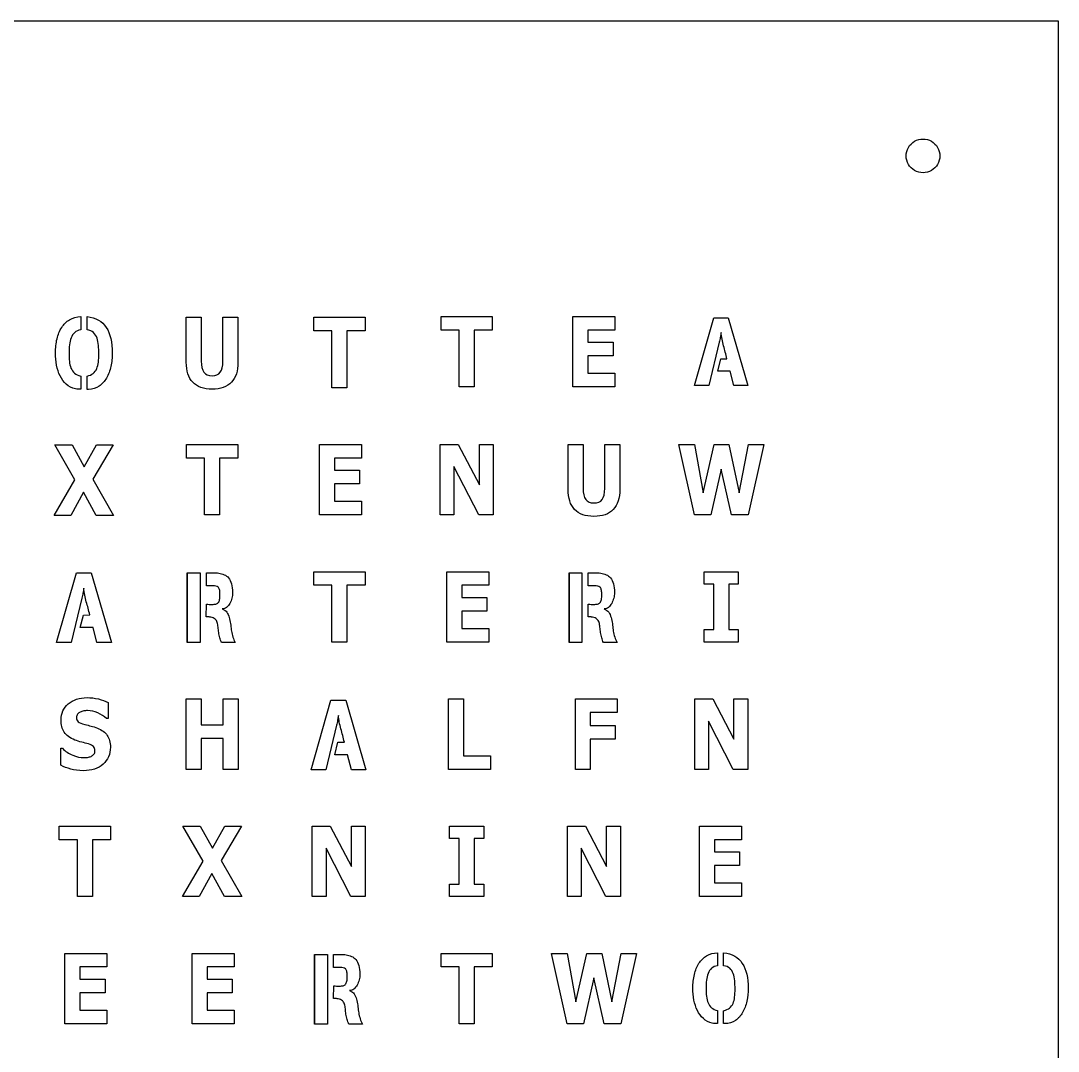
# Model space of a CAD drawing. Extents: x -435 to 1188, y -708 to 905.
# Drawn here: x 1.7 to 386.7, y 522.2 to 904.7 of the extents above; entities that cross this region are included whole.
import ezdxf

# ---------------------------------------------------------------- set-up
doc = ezdxf.new("R2010")
doc.units = 0
doc.layers.add('Layer_1', color=7, linetype='CONTINUOUS')

msp = doc.modelspace()

# ---------------------------------------------------------------- linework, layer by layer
at = {"layer": 'Layer_1', "color": 6}
for points in [[(-378.412518, 904.727591), (386.65832, 904.727591), (386.65832, 139.656753), (-378.412518, 139.656753)], [(342.743503, 854.553339)]]:
    msp.add_lwpolyline(points, close=True, dxfattribs=at)
at = {"layer": 'Layer_1', "color": 1}
for points in [[(23.971011, 794.909542), (23.971011, 789.991072), (23.971011, 789.953059)], [(26.289184, 789.953039), (26.289184, 794.909497)], [(63.111792, 777.957125), (63.111792, 794.66857), (68.703035, 794.66857), (68.703035, 778.344196)], [(76.711272, 778.344196), (76.711272, 794.66857), (82.302507, 794.66857), (82.302507, 777.975219)], [(260.886898, 785.393294), (257.000173, 769.306645), (251.720929, 769.306645), (258.869565, 794.49828), (264.208791, 794.49828), (271.505367, 769.306645), (266.285083, 769.306645)], [(266.285083, 769.306645), (264.920655, 774.704845), (260.293209, 774.704845), (261.420718, 779.239335), (263.733846, 779.275335)], [(23.971068, 772.828951), (23.940907, 767.909358)], [(26.836951, 767.872465), (26.289241, 767.872465), (26.289241, 772.790935)], [(204.792236, 730.730621), (204.792236, 747.442062), (210.382583, 747.442062), (210.382583, 731.11769)], [(218.390939, 731.11769), (218.390939, 747.442062), (223.982872, 747.442062), (223.982872, 730.748712)], [(24.398589, 690.433338), (20.405083, 673.899837), (14.977701, 673.899837), (22.325471, 699.791433), (27.812636, 699.791433), (35.313137, 673.899837), (29.946728, 673.8998)], [(70.694334, 694.908909), (70.572728, 694.908909), (70.572728, 699.82819)], [(212.373808, 694.908824), (212.251635, 694.908824), (212.251635, 699.828097)], [(71.365209, 683.44285), (71.091383, 683.44285), (70.542482, 683.44285), (70.603427, 688.1032)], [(213.044598, 683.442765), (212.770488, 683.442765), (212.221871, 683.442765), (212.283666, 688.103115)], [(29.946728, 673.8998), (28.545194, 679.448148), (23.788772, 679.448148), (24.94749, 684.108498), (27.325786, 684.145632)], [(81.27309, 673.899797), (76.212879, 673.8998)], [(222.952989, 673.899706), (217.893288, 673.8998)], [(34.106031, 651.706457), (34.106031, 645.679465), (33.512343, 645.679465)], [(118.851591, 643.206753), (114.858142, 626.673237), (109.430731, 626.673237), (116.778501, 652.564842), (122.265666, 652.564842), (129.765969, 626.673237), (124.399757, 626.673265)], [(124.399757, 626.673265), (122.998224, 632.22163), (118.241802, 632.22163), (119.40052, 636.881989), (121.778844, 636.919038)], [(16.522894, 628.370424), (16.522894, 634.644232), (17.130699, 634.644232)], [(260.234192, 558.762156), (260.234192, 553.975744), (260.234192, 553.939744)], [(262.488444, 553.940566), (262.488444, 558.76295)], [(117.920721, 553.22975), (117.799115, 553.22975), (117.799115, 558.149107)], [(118.59171, 541.763353), (118.317883, 541.763353), (117.768954, 541.763353), (117.829899, 546.423709)], [(260.234164, 537.2773), (260.204202, 532.491681)], [(263.022378, 532.455681), (262.488444, 532.455681), (262.488444, 537.242093)], [(128.499477, 532.219781), (123.43938, 532.220575)]]:
    msp.add_lwpolyline(points, dxfattribs=at)
for points in [[(129.448849, 789.608148), (122.715094, 789.608148), (122.715094, 768.504164), (117.151931, 768.504164), (117.151931, 789.608148), (110.418274, 789.608148), (110.418274, 794.66827), (129.448849, 794.66827)], [(176.675953, 789.924398), (169.94109, 789.924398), (169.94109, 768.820413), (164.379118, 768.820413), (164.379118, 789.924398), (157.644255, 789.924398), (157.644255, 794.984521), (176.675953, 794.984521)], [(222.186359, 768.819815), (206.587361, 768.819815), (206.587361, 794.985119), (222.186359, 794.985119), (222.186359, 789.923806), (212.120731, 789.923806), (212.120731, 785.408303), (221.461427, 785.408303), (221.461427, 780.346785), (212.120731, 780.346785), (212.120731, 773.87993), (222.186359, 773.87993)], [(35.145354, 776.434526)], [(36.108879, 721.081819), (29.67103, 721.081819), (25.031367, 729.669965), (20.29714, 721.081819), (14.151061, 721.081819), (21.799531, 734.263347), (14.311219, 747.247121), (20.730983, 747.247121), (25.216413, 739.099632), (29.830876, 747.247121), (35.993027, 747.247121), (28.466419, 734.538245)], [(82.222356, 742.381647), (75.488598, 742.381647), (75.488598, 721.277651), (69.925465, 721.277651), (69.925465, 742.381647), (63.191792, 742.381647), (63.191792, 747.441762), (82.222356, 747.441762)], [(128.153594, 721.27735), (112.554595, 721.27735), (112.554595, 747.442661), (128.153594, 747.442661), (128.153594, 742.381347), (118.087965, 742.381347), (118.087965, 737.865844), (127.428661, 737.865844), (127.428661, 732.804326), (118.087965, 732.804326), (118.087965, 726.337473), (128.153594, 726.337473)], [(176.965483, 721.277359), (171.607266, 721.277359), (162.452126, 739.236191), (162.452126, 721.277359), (157.354894, 721.277359), (157.354894, 747.442661), (164.002791, 747.442661), (171.86709, 732.453445), (171.86709, 747.442661), (176.965483, 747.442661)], [(277.394032, 747.44236), (271.58485, 721.277058), (265.419921, 721.277058), (261.563187, 738.322398), (257.792428, 721.277058), (251.641587, 721.277058), (245.833313, 747.44236), (251.638469, 747.44236), (254.94738, 729.430443), (258.926173, 747.44236), (264.474312, 747.44236), (268.249861, 729.430443), (271.72372, 747.44236)], [(63.470013, 699.828185), (68.256425, 699.828185), (68.256425, 673.8998), (63.470013, 673.8998)], [(63.470013, 673.8998), (63.470013, 699.828185)], [(129.448885, 695.155135), (122.715128, 695.155135), (122.715128, 674.05115), (117.151965, 674.05115), (117.151965, 695.155135), (110.418293, 695.155135), (110.418293, 700.215253), (129.448885, 700.215253)], [(175.380123, 674.05085), (159.781096, 674.05085), (159.781096, 700.216151), (175.380123, 700.216151), (175.380123, 695.154838), (165.314466, 695.154838), (165.314466, 690.639335), (174.655247, 690.639335), (174.655247, 685.578018), (165.314466, 685.578018), (165.314466, 679.110964), (175.380123, 679.110964)], [(205.149515, 699.828185), (209.935928, 699.828185), (209.935928, 673.8998), (205.149515, 673.8998)], [(205.149515, 673.8998), (205.149515, 699.828185)], [(267.928271, 674.05085), (255.298479, 674.05085), (255.298479, 678.690206), (258.832403, 678.690206), (258.832403, 695.576494), (255.298479, 695.576494), (255.298479, 700.216151), (267.928271, 700.216151), (267.928271, 695.576494), (264.39463, 695.576494), (264.39463, 678.690206), (267.928271, 678.690206)], [(82.374831, 626.824323), (76.813682, 626.824323), (76.813682, 638.351509), (68.601288, 638.351509), (68.601288, 626.824352), (63.039231, 626.824352), (63.039231, 652.989642), (68.601288, 652.989642), (68.601288, 643.412823), (76.813682, 643.412823), (76.813682, 652.989642), (82.374831, 652.989642)], [(176.016501, 626.824323), (160.460589, 626.824323), (160.460589, 652.989648), (166.022929, 652.989648), (166.022929, 631.884449), (176.016501, 631.884449)], [(222.947206, 647.928626), (213.025521, 647.928626), (213.025521, 643.061148), (222.222359, 643.061148), (222.222359, 637.999917), (213.025521, 637.999917), (213.025521, 626.824635), (207.492435, 626.824635), (207.492435, 652.988749), (222.947206, 652.988749)], [(271.41942, 626.824323), (266.060296, 626.824323), (256.906318, 644.783173), (256.906318, 626.824323), (251.807924, 626.824323), (251.807924, 652.989648), (258.45582, 652.989648), (266.320205, 638.000418), (266.320205, 652.989648), (271.41942, 652.989648)], [(34.960961, 635.048027)], [(34.995855, 600.7021), (28.262098, 600.7021), (28.262098, 579.598106), (22.698935, 579.598106), (22.698935, 600.7021), (15.965178, 600.7021), (15.965178, 605.762509), (34.995855, 605.762509)], [(83.685969, 579.597822), (77.248035, 579.597822), (72.608457, 588.185863), (67.874145, 579.597822), (61.72818, 579.597822), (69.376535, 592.77935), (61.888224, 605.763133), (68.307987, 605.763133), (72.793502, 597.615624), (77.407852, 605.763133), (83.570031, 605.763133), (76.043424, 593.054254)], [(129.490951, 579.597822), (124.132734, 579.597822), (114.977594, 597.556947), (114.977594, 579.597822), (109.880362, 579.597822), (109.880362, 605.763104), (116.528173, 605.763104), (124.392557, 590.774207), (124.392557, 605.763104), (129.490951, 605.763104)], [(173.475043, 579.597822), (160.845137, 579.597822), (160.845137, 584.237372), (164.379061, 584.237372), (164.379061, 601.123753), (160.845137, 601.123753), (160.845137, 605.763104), (173.475043, 605.763104), (173.475043, 601.123753), (169.941118, 601.123753), (169.941118, 584.237372), (173.475043, 584.237372)], [(224.192041, 579.597822), (218.834022, 579.597822), (209.678854, 597.556947), (209.678854, 579.597822), (204.581679, 579.597822), (204.581679, 605.763104), (211.229546, 605.763104), (219.093931, 590.774207), (219.093931, 605.763104), (224.192041, 605.763104)], [(269.160265, 579.597822), (253.561238, 579.597822), (253.561238, 605.763104), (269.160265, 605.763104), (269.160265, 600.701788), (259.094608, 600.701788), (259.094608, 596.186282), (268.436494, 596.186282), (268.436494, 591.124994), (259.094608, 591.124994), (259.094608, 584.658232), (269.160265, 584.658232)], [(33.700479, 532.371293), (18.101565, 532.371293), (18.101565, 558.536604), (33.700479, 558.536604), (33.700479, 553.475287), (23.634935, 553.475287), (23.634935, 548.95981), (32.975631, 548.95981), (32.975631, 543.898465), (23.634935, 543.898465), (23.634935, 537.431419), (33.700479, 537.431419)], [(80.927008, 532.371322), (65.328094, 532.371322), (65.328094, 558.536632), (80.927008, 558.536632), (80.927008, 553.475287), (70.861436, 553.475287), (70.861436, 548.95981), (80.202132, 548.95981), (80.202132, 543.898465), (70.861436, 543.898465), (70.861436, 537.431419), (80.927008, 537.431419)], [(176.675386, 553.475599), (169.941628, 553.475599), (169.941628, 532.371605), (164.378466, 532.371605), (164.378466, 553.475599), (157.644794, 553.475599), (157.644794, 558.536008), (176.675386, 558.536008)], [(230.166624, 558.53632), (224.35835, 532.37101), (218.193392, 532.37101), (214.335865, 549.416556), (210.565928, 532.37101), (204.415058, 532.37101), (198.607096, 558.53632), (204.411061, 558.53632), (207.720879, 540.524415), (211.699644, 558.53632), (217.246904, 558.53632), (221.023644, 540.524415), (224.496397, 558.53632)], [(110.696513, 558.148966), (115.482926, 558.148966), (115.482926, 532.220575), (110.696513, 532.220575)], [(110.696513, 532.220575), (110.696513, 558.148966)], [(271.105483, 540.786818)]]:
    msp.add_lwpolyline(points, close=True, dxfattribs=at)
at = {"layer": 'Layer_1', "color": 6}
for points in [[(330.224629, 854.553339), (330.224629, 856.789621), (331.417671, 858.85603), (333.354347, 859.974171)], [(333.354347, 859.974171), (335.291024, 861.092312), (337.677108, 861.092312), (339.613784, 859.974171)], [(339.613784, 859.974171), (341.550461, 858.85603), (342.743503, 856.789621), (342.743503, 854.553339)], [(333.354347, 849.132507), (331.417671, 850.250648), (330.224629, 852.317058), (330.224629, 854.553339)], [(342.743503, 854.553339), (342.743503, 852.317058), (341.550461, 850.250648), (339.613784, 849.132507)], [(339.613784, 849.132507), (337.677108, 848.014367), (335.291024, 848.014367), (333.354347, 849.132507)]]:
    msp.add_open_spline(points, degree=3, dxfattribs=at)
at = {"layer": 'Layer_1', "color": 1}
for points in [[(16.898372, 790.878877), (17.671124, 792.086581), (18.646781, 793.048059), (19.825285, 793.763019)], [(19.825285, 793.763019), (21.004101, 794.478781), (22.385537, 794.860455), (23.971011, 794.909542)], [(26.289184, 794.909497), (29.540013, 794.564611), (31.917203, 793.214056), (33.421918, 790.859843)], [(15.161046, 786.624292), (15.546728, 788.251747), (16.126724, 789.670284), (16.898372, 790.878877)], [(23.971011, 789.953059), (23.036428, 789.830291), (22.28468, 789.503306), (21.714775, 788.973386)], [(28.681398, 788.973369), (28.102479, 789.503289), (27.304753, 789.830279), (26.289184, 789.953039)], [(33.421918, 790.859843), (34.926321, 788.504723), (35.678069, 785.354768), (35.678069, 781.409979)], [(14.582126, 781.410024), (14.582126, 783.259313), (14.774031, 784.996936), (15.161046, 786.624292)], [(20.389209, 787.013036), (20.074394, 786.236397), (19.866387, 785.367785), (19.764397, 784.406106)], [(21.714775, 788.973386), (21.14606, 788.442664), (20.703997, 787.789774), (20.389209, 787.013036)], [(29.992847, 786.957233), (29.698157, 787.770765), (29.261197, 788.442644), (28.681398, 788.973369)], [(30.541776, 784.221046), (30.469776, 785.231804), (30.287792, 786.143409), (29.992847, 786.957233)], [(261.271672, 787.174809), (261.172743, 786.586801), (261.044617, 785.991996), (260.886898, 785.393294)], [(261.568658, 788.956117), (261.469729, 788.356216), (261.3708, 787.762507), (261.271672, 787.174809)], [(262.473477, 784.061739), (262.028608, 785.645211), (261.72652, 787.276576), (261.568658, 788.956117)], [(19.764397, 784.406106), (19.66235, 783.444319), (19.61246, 782.445755), (19.61246, 781.409996)], [(30.647792, 781.076993), (30.647792, 782.161724), (30.612926, 783.209378), (30.541776, 784.221046)], [(263.733846, 779.275335), (263.337987, 780.882893), (262.918318, 782.478263), (262.473477, 784.061739)], [(14.99298, 776.878633), (14.718019, 778.345041), (14.582126, 779.855445), (14.582126, 781.410024)], [(19.61246, 781.409996), (19.61246, 780.275375), (19.657531, 779.232821), (19.749373, 778.284136)], [(19.749373, 778.284136), (19.840365, 777.334254), (20.039272, 776.496631), (20.343373, 775.768974)], [(29.886038, 775.583914), (30.190961, 776.28668), (30.393893, 777.094511), (30.495855, 778.007006)], [(30.495855, 778.007006), (30.596769, 778.918906), (30.647792, 779.942369), (30.647792, 781.076993)], [(35.678069, 781.409979), (35.678069, 779.707448), (35.500054, 778.049194), (35.145354, 776.434526)], [(65.537187, 770.541591), (63.919722, 772.264217), (63.111792, 774.736292), (63.111792, 777.957125)], [(68.703035, 778.344196), (68.703035, 776.528599), (69.01583, 775.175249), (69.643819, 774.285449)], [(75.748692, 774.232464), (76.390572, 775.087074), (76.711272, 776.457823), (76.711272, 778.344196)], [(82.302507, 777.975219), (82.302507, 774.742291), (81.490684, 772.264217), (79.869222, 770.541591)], [(16.28966, 772.865861), (15.699657, 774.073564), (15.267005, 775.411018), (14.99298, 776.878633)], [(20.343373, 775.768974), (20.648268, 775.041219), (21.086022, 774.431416), (21.654737, 773.937473)], [(21.654737, 773.937473), (22.223565, 773.444746), (22.99629, 773.074666), (23.971068, 772.828951)], [(26.289241, 772.790935), (27.243921, 773.013653), (28.005676, 773.358545), (28.575496, 773.827497)], [(28.575496, 773.827497), (29.143389, 774.295347), (29.581143, 774.881149), (29.886038, 775.583914)], [(35.145411, 776.434526), (34.789521, 774.819065), (34.24972, 773.376737), (33.529946, 772.107168)], [(69.643819, 774.285449), (70.271412, 773.394839), (71.290174, 772.949984), (72.700804, 772.949984)], [(72.700804, 772.949984), (74.090142, 772.949984), (75.106902, 773.376744), (75.748692, 774.232464)], [(18.575915, 769.776791), (17.640227, 770.627502), (16.878274, 771.657267), (16.28966, 772.865861)], [(33.529946, 772.107168), (32.807083, 770.836586), (31.892372, 769.813925), (30.785754, 769.037178)], [(72.700804, 767.958647), (69.541752, 767.958647), (67.155545, 768.820365), (65.537187, 770.541591)], [(79.869222, 770.541591), (78.246859, 768.820365), (75.857562, 767.958647), (72.700804, 767.958647)], [(21.959688, 768.057553), (20.638035, 768.353465), (19.509591, 768.926171), (18.575915, 769.776791)], [(22.93526, 767.9275), (22.609361, 767.940539), (22.28468, 767.982463), (21.959688, 768.057553)], [(23.940907, 767.909358), (23.59525, 767.909358), (23.259146, 767.915311), (22.93526, 767.9275)], [(30.785754, 769.037178), (29.677209, 768.26044), (28.361565, 767.872465), (26.836951, 767.872465)], [(207.217644, 723.315086), (205.600082, 725.037709), (204.792236, 727.509784), (204.792236, 730.730621)], [(210.382583, 731.11769), (210.382583, 729.302088), (210.696293, 727.948743), (211.32309, 727.058928)], [(217.428265, 727.005957), (218.070935, 727.860565), (218.390939, 729.231312), (218.390939, 731.11769)], [(223.982872, 730.748712), (223.982872, 727.515785), (223.171342, 725.037709), (221.548762, 723.315086)], [(211.32309, 727.058928), (211.951871, 726.168333), (212.969735, 725.723478), (214.380057, 725.723478)], [(214.380057, 725.723478), (215.770592, 725.723478), (216.786472, 726.150237), (217.428265, 727.005957)], [(214.380057, 720.732137), (211.221298, 720.732137), (208.835093, 721.593844), (207.217644, 723.315086)], [(221.548762, 723.315086), (219.927317, 721.593844), (217.53822, 720.732137), (214.380057, 720.732137)], [(70.572728, 699.82819), (71.365266, 699.803245), (72.158088, 699.797293), (72.95074, 699.809198)], [(72.95074, 699.809198), (73.743562, 699.822238), (74.495424, 699.772433), (75.207175, 699.661343)], [(75.207175, 699.661343), (75.917849, 699.551359), (76.588639, 699.36633), (77.219433, 699.106424)], [(77.219433, 699.106424), (77.84932, 698.848613), (78.388044, 698.440844), (78.834869, 697.886827)], [(78.834869, 697.886827), (79.281836, 697.331114), (79.637726, 696.610244), (79.901546, 695.722747)], [(212.251635, 699.828097), (213.044485, 699.803152), (213.837109, 699.797199), (214.629959, 699.809105)], [(214.629959, 699.809105), (215.422781, 699.822144), (216.174331, 699.772283), (216.88611, 699.66125)], [(216.88611, 699.66125), (217.597975, 699.551265), (218.26783, 699.366237), (218.898624, 699.106334)], [(218.898624, 699.106334), (219.529417, 698.848523), (220.067235, 698.440753), (220.514995, 697.886736)], [(220.514995, 697.886736), (220.960743, 697.331023), (221.317739, 696.610153), (221.580737, 695.722654)], [(25.099342, 694.095326), (24.998428, 693.478431), (24.896381, 692.868628), (24.795638, 692.26484)], [(26.030239, 689.064995), (25.572274, 690.69236), (25.261483, 692.368798), (25.099342, 694.095326)], [(71.808094, 694.945958), (71.431115, 694.92073), (71.061307, 694.908909), (70.694334, 694.908909)], [(72.950598, 694.982865), (72.564917, 694.982865), (72.184054, 694.969826), (71.808094, 694.945958)], [(74.094208, 694.890994), (73.758416, 694.951968), (73.377638, 694.982865), (72.950598, 694.982865)], [(74.933036, 694.501925), (74.707965, 694.698848), (74.430312, 694.82891), (74.094208, 694.890994)], [(75.435761, 693.596324), (75.322942, 694.002095), (75.155981, 694.304189), (74.933036, 694.501925)], [(75.603855, 691.949871), (75.603855, 692.639645), (75.546879, 693.188563), (75.435761, 693.596324)], [(79.901546, 695.722747), (80.165452, 694.834934), (80.298482, 693.725204), (80.298482, 692.393655)], [(213.487427, 694.945873), (213.111354, 694.920645), (212.740469, 694.908824), (212.373808, 694.908824)], [(214.629959, 694.98278), (214.243965, 694.98278), (213.863102, 694.969741), (213.487427, 694.945873)], [(215.773654, 694.890909), (215.438683, 694.951883), (215.057792, 694.98278), (214.629959, 694.98278)], [(216.612397, 694.50184), (216.387326, 694.698763), (216.109446, 694.828825), (215.773654, 694.890909)], [(217.116227, 693.596244), (217.001991, 694.00201), (216.83503, 694.304101), (216.612397, 694.50184)], [(217.283187, 691.949783), (217.283187, 692.63956), (217.227061, 693.188475), (217.116227, 693.596244)], [(221.580737, 695.722654), (221.844643, 694.834843), (221.977502, 693.725113), (221.977502, 692.393561)], [(24.795638, 692.26484), (24.692457, 691.66004), (24.560646, 691.049142), (24.398589, 690.433338)], [(74.978986, 688.731941), (75.211994, 689.002849), (75.374844, 689.39162), (75.465808, 689.896559)], [(75.465808, 689.896559), (75.557934, 690.402381), (75.603855, 691.086163), (75.603855, 691.949871)], [(80.039395, 690.377519), (79.865348, 689.674753), (79.611534, 689.027768), (79.276535, 688.436166)], [(80.298482, 692.393655), (80.298482, 691.751865), (80.211458, 691.080292), (80.039395, 690.377519)], [(216.658318, 688.731856), (216.891326, 689.002764), (217.054176, 689.391532), (217.14514, 689.896471)], [(217.14514, 689.896471), (217.236983, 690.402302), (217.283187, 691.086075), (217.283187, 691.949783)], [(221.718416, 690.377428), (221.545502, 689.674662), (221.29166, 689.027674), (220.955868, 688.436075)], [(221.977502, 692.393561), (221.977502, 691.751772), (221.891613, 691.080199), (221.718416, 690.377428)], [(27.325786, 684.145632), (26.918929, 685.796884), (26.487071, 687.437532), (26.030239, 689.064995)], [(70.603427, 688.1032), (70.948318, 688.1032), (71.289213, 688.097247), (71.624183, 688.084208)], [(71.624183, 688.084208), (71.959975, 688.072302), (72.300076, 688.066066), (72.646866, 688.066066)], [(72.646866, 688.066066), (73.214759, 688.066066), (73.687408, 688.109181), (74.064274, 688.195213)], [(74.064274, 688.195213), (74.440346, 688.281981), (74.74405, 688.45994), (74.978986, 688.731941)], [(78.071953, 686.975655), (77.605313, 686.592779), (77.076482, 686.401843), (76.486564, 686.401843)], [(76.486564, 686.401843), (76.588611, 686.35167), (76.690658, 686.302659), (76.792564, 686.253874)], [(76.792564, 686.253874), (76.894328, 686.203701), (76.995524, 686.15469), (77.097487, 686.105934)], [(77.097487, 686.105934), (77.687178, 685.809833), (78.143924, 685.353084), (78.469002, 684.737288)], [(79.276535, 688.436166), (78.940772, 687.844162), (78.539811, 687.356526), (78.071953, 686.975655)], [(212.283666, 688.103115), (212.628529, 688.103115), (212.968517, 688.097162), (213.304422, 688.084123)], [(213.304422, 688.084123), (213.639307, 688.072217), (213.980202, 688.065981), (214.32617, 688.065981)], [(214.32617, 688.065981), (214.893808, 688.065981), (215.36674, 688.109039), (215.743606, 688.195128)], [(215.743606, 688.195128), (216.119367, 688.281896), (216.42429, 688.459855), (216.658318, 688.731856)], [(219.751257, 686.975561), (219.285326, 686.592688), (218.755502, 686.401752), (218.165783, 686.401752)], [(218.165783, 686.401752), (218.26783, 686.351579), (218.369594, 686.302568), (218.471471, 686.253784)], [(218.471471, 686.253784), (218.573518, 686.20361), (218.674432, 686.154599), (218.777584, 686.105844)], [(218.777584, 686.105844), (219.366397, 685.809745), (219.82405, 685.352996), (220.147937, 684.7372)], [(220.955868, 688.436075), (220.620869, 687.844071), (220.219909, 687.356435), (219.751257, 686.975561)], [(71.64017, 683.405716), (71.538406, 683.42981), (71.44628, 683.44285), (71.365209, 683.44285)], [(72.188986, 683.33176), (71.923946, 683.355855), (71.74131, 683.380799), (71.64017, 683.405716)], [(73.804535, 682.646893), (73.439575, 683.00477), (72.90085, 683.232896), (72.188986, 683.33176)], [(74.597386, 681.334333), (74.434394, 681.852356), (74.170318, 682.29011), (73.804535, 682.646893)], [(78.469002, 684.737288), (78.79371, 684.12039), (79.042819, 683.429822), (79.215676, 682.665879)], [(79.215676, 682.665879), (79.388589, 681.901336), (79.515468, 681.124592), (79.597644, 680.335755)], [(213.320693, 683.405716), (213.217512, 683.42981), (213.125669, 683.442765), (213.044598, 683.442765)], [(213.86931, 683.33176), (213.60342, 683.355855), (213.42155, 683.380799), (213.320693, 683.405716)], [(215.483981, 682.646893), (215.118992, 683.00477), (214.580268, 683.232896), (213.86931, 683.33176)], [(216.27652, 681.334333), (216.114661, 681.852356), (215.850643, 682.29011), (215.483981, 682.646893)], [(220.147937, 684.7372), (220.473836, 684.120302), (220.721726, 683.42974), (220.895773, 682.665788)], [(220.895773, 682.665788), (221.067836, 681.901248), (221.194687, 681.124501), (221.276551, 680.335667)], [(74.917276, 679.596094), (74.866252, 680.236789), (74.760236, 680.81659), (74.597386, 681.334333)], [(75.146031, 677.635752), (75.044268, 678.301429), (74.968016, 678.954319), (74.917276, 679.596094)], [(75.573071, 675.71219), (75.389953, 676.327983), (75.2472, 676.96988), (75.146031, 677.635752)], [(79.597644, 680.335755), (79.678431, 679.545915), (79.769424, 678.83125), (79.871471, 678.190569)], [(79.871471, 678.190569), (79.993644, 677.376736), (80.171575, 676.630088), (80.404498, 675.953109)], [(216.596494, 679.596102), (216.545471, 680.236789), (216.439455, 680.816599), (216.27652, 681.334333)], [(216.825534, 677.635752), (216.723487, 678.301438), (216.647518, 678.954319), (216.596494, 679.596102)], [(217.252318, 675.71219), (217.069483, 676.327983), (216.926419, 676.96988), (216.825534, 677.635752)], [(221.276551, 680.335667), (221.357622, 679.545827), (221.448614, 678.831159), (221.550661, 678.190478)], [(221.550661, 678.190478), (221.672551, 677.376646), (221.850454, 676.63), (222.084482, 675.953019)], [(76.212879, 673.8998), (75.969666, 674.491804), (75.75582, 675.095592), (75.573071, 675.71219)], [(80.404498, 675.953109), (80.638356, 675.274433), (80.928227, 674.589758), (81.27309, 673.899797)], [(217.893288, 673.8998), (217.649225, 674.491804), (217.435351, 675.095592), (217.252318, 675.71219)], [(222.084482, 675.953019), (222.31749, 675.274345), (222.608126, 674.58967), (222.952989, 673.899706)], [(16.652948, 645.187833), (16.652948, 647.624021), (17.553543, 649.61236), (19.354054, 651.152845)], [(19.354054, 651.152845), (21.154535, 652.693234), (23.469676, 653.463977), (26.298652, 653.463977)], [(26.298652, 653.463977), (27.718271, 653.463977), (29.120712, 653.297045), (30.506343, 652.963249)], [(30.506343, 652.963249), (31.892882, 652.62916), (33.092391, 652.210301), (34.106031, 651.706457)], [(22.778901, 647.304939), (22.509043, 646.947059), (22.373943, 646.540395), (22.373943, 646.083345)], [(23.749682, 648.104873), (23.372816, 647.928926), (23.049723, 647.662019), (22.778901, 647.304939)], [(25.075049, 648.534727), (24.616205, 648.45856), (24.174454, 648.314617), (23.749682, 648.104873)], [(26.458696, 648.64868), (25.994835, 648.64868), (25.532901, 648.610724), (25.075049, 648.534727)], [(30.31852, 647.796857), (29.058917, 648.364668), (27.772157, 648.64868), (26.458696, 648.64868)], [(33.512343, 645.679465), (32.643524, 646.52339), (31.578094, 647.22895), (30.31852, 647.796857)], [(119.552457, 646.868735), (119.451543, 646.251837), (119.349496, 645.642042), (119.248668, 645.03824)], [(120.483269, 641.83841), (120.025417, 643.46576), (119.714513, 645.142212), (119.552457, 646.868735)], [(17.847666, 640.627248), (17.050819, 641.851744), (16.652948, 643.371431), (16.652948, 645.187833)], [(22.373943, 646.083345), (22.373943, 645.392775), (22.591077, 644.861947), (23.02594, 644.493067)], [(23.02594, 644.493067), (23.46069, 644.124098), (24.280413, 643.787211), (25.487915, 643.483403)], [(25.487915, 643.483403), (26.278753, 643.283362), (27.0396, 643.090336), (27.769266, 642.902499)], [(27.769266, 642.902499), (28.49811, 642.715469), (29.28274, 642.457553), (30.122362, 642.129757)], [(119.248668, 645.03824), (119.145487, 644.43344), (119.013676, 643.822548), (118.851591, 643.206753)], [(21.766337, 637.719312), (19.949953, 638.433972), (18.644173, 639.40255), (17.847666, 640.627248)], [(30.122362, 642.129757), (31.773912, 641.473979), (32.992413, 640.580272), (33.779254, 639.449648)], [(33.779254, 639.449648), (34.565896, 638.318925), (34.960961, 636.852509), (34.960961, 635.048027)], [(121.778844, 636.919038), (121.371959, 638.570298), (120.940101, 640.210946), (120.483269, 641.83841)], [(24.307398, 636.937571), (23.403713, 637.142402), (22.558082, 637.402212), (21.766337, 637.719312)], [(26.878649, 636.277586), (26.067912, 636.51272), (25.210205, 636.73264), (24.307398, 636.937571)], [(28.637858, 635.320011), (28.237096, 635.735769), (27.651402, 636.055661), (26.878649, 636.277586)], [(29.23886, 633.835507), (29.23886, 634.409325), (29.038734, 634.904056), (28.637858, 635.320011)], [(17.130699, 634.644232), (18.279496, 633.530613), (19.566879, 632.675882), (20.990523, 632.077999)], [(20.990523, 632.077999), (22.415046, 631.481193), (23.783669, 631.182279), (25.097131, 631.182279)], [(26.429811, 631.287444), (26.980413, 631.358311), (27.429279, 631.475381), (27.776353, 631.639337)], [(27.776353, 631.639337), (28.201096, 631.850235), (28.55109, 632.113177), (28.825994, 632.429977)], [(28.825994, 632.429977), (29.101805, 632.74587), (29.23886, 633.214607), (29.23886, 633.835507)], [(34.960961, 635.047999), (34.960961, 632.471051), (34.060167, 630.376644), (32.259855, 628.766282)], [(20.251757, 626.920701), (18.92418, 627.301763), (17.681613, 627.784418), (16.522894, 628.370424)], [(32.259855, 628.766282), (30.458466, 627.15473), (28.013272, 626.349974), (24.923112, 626.349974)], [(25.097131, 631.182279), (25.434935, 631.182279), (25.878983, 631.217429), (26.429811, 631.287444)], [(24.923112, 626.349974), (23.136803, 626.349974), (21.579307, 626.539895), (20.251757, 626.920701)], [(256.199641, 557.646525), (257.346142, 558.342289), (258.691606, 558.714279), (260.234192, 558.762156)], [(262.488444, 558.76295), (265.652277, 558.427158), (267.965717, 557.113498), (269.429046, 554.822169)], [(117.799115, 558.149107), (118.591654, 558.123596), (119.384476, 558.117926), (120.177128, 558.129265)], [(120.177128, 558.129265), (120.96995, 558.143438), (121.721811, 558.092131), (122.433562, 557.982147)], [(122.433562, 557.982147), (123.144236, 557.871312), (123.814998, 557.686267), (124.445792, 557.426443)], [(124.445792, 557.426443), (125.075509, 557.16849), (125.614403, 556.760556), (126.061257, 556.206837)], [(126.061257, 556.206837), (126.508224, 555.650821), (126.864085, 554.930254), (127.127906, 554.042443)], [(251.661146, 550.700821), (252.036907, 552.284311), (252.599613, 553.663848), (253.351474, 554.83946)], [(253.351474, 554.83946), (254.103222, 556.014081), (255.051921, 556.949741), (256.199641, 557.646525)], [(269.429046, 554.822169), (270.892658, 552.531123), (271.624309, 549.466134), (271.624309, 545.627315)], [(119.034454, 553.2666), (118.657587, 553.241089), (118.287723, 553.22975), (117.920721, 553.22975)], [(120.176986, 553.303734), (119.791304, 553.303734), (119.410441, 553.289561), (119.034454, 553.2666)], [(121.320709, 553.211608), (120.984803, 553.272553), (120.604025, 553.303734), (120.176986, 553.303734)], [(122.159424, 552.822837), (121.934353, 553.019844), (121.656472, 553.14953), (121.320709, 553.211608)], [(122.662148, 551.917139), (122.549329, 552.323004), (122.382369, 552.624695), (122.159424, 552.822837)], [(122.830243, 550.270493), (122.830243, 550.960248), (122.773266, 551.509063), (122.662148, 551.917139)], [(127.127906, 554.042443), (127.391811, 553.15466), (127.524869, 552.045237), (127.524869, 550.713662)], [(127.524869, 550.713662), (127.524869, 550.07187), (127.437846, 549.401107), (127.265783, 548.697237)], [(251.097222, 545.626522), (251.097222, 547.425926), (251.285159, 549.117359), (251.661146, 550.700821)], [(256.748258, 551.078622), (256.441351, 550.322849), (256.239524, 549.477246), (256.140652, 548.54153)], [(258.038929, 552.98597), (257.485011, 552.470235), (257.054258, 551.834367), (256.748258, 551.078622)], [(260.234192, 553.939744), (259.324583, 553.819838), (258.591827, 553.501989), (258.038929, 552.98597)], [(264.816652, 552.986764), (264.253861, 553.502783), (263.477112, 553.820689), (262.488444, 553.940566)], [(266.092328, 551.02553), (265.805348, 551.817246), (265.379386, 552.471029), (264.816652, 552.986764)], [(266.627055, 548.362408), (266.556189, 549.346087), (266.378173, 550.233785), (266.092328, 551.02553)], [(121.290661, 546.515835), (121.666734, 546.602859), (121.970438, 546.780874), (122.205373, 547.052547)], [(122.205373, 547.052547), (122.438381, 547.323539), (122.601231, 547.712537), (122.692195, 548.217161)], [(122.692195, 548.217161), (122.784321, 548.723004), (122.830243, 549.406748), (122.830243, 550.270493)], [(126.503036, 546.755873), (126.167131, 546.164197), (125.76617, 545.676241), (125.29834, 545.29535)], [(127.265783, 548.697237), (127.091735, 547.994471), (126.837921, 547.347775), (126.503036, 546.755873)], [(256.140652, 548.54153), (256.041439, 547.605841), (255.9924, 546.634181), (255.9924, 545.626493)], [(266.729953, 545.303429), (266.729953, 546.359079), (266.695087, 547.377737), (266.627055, 548.362408)], [(117.829899, 546.423709), (118.174706, 546.423709), (118.515572, 546.41804), (118.85057, 546.403867)], [(118.85057, 546.403867), (119.186362, 546.392528), (119.526435, 546.386859), (119.873225, 546.386859)], [(119.873225, 546.386859), (120.441146, 546.386859), (120.913795, 546.429945), (121.290661, 546.515835)], [(125.29834, 545.29535), (124.831701, 544.912503), (124.302869, 544.721561), (123.712951, 544.721561)], [(123.712951, 544.721561), (123.814998, 544.671671), (123.917046, 544.622632), (124.018951, 544.573593)], [(124.018951, 544.573593), (124.120715, 544.523703), (124.221912, 544.474663), (124.323846, 544.425624)], [(124.323846, 544.425624), (124.913565, 544.129829), (125.370312, 543.673876), (125.695417, 543.057)], [(125.695417, 543.057), (126.020098, 542.44038), (126.269206, 541.74952), (126.442063, 540.985867)], [(251.498183, 541.217882), (251.231159, 542.644418), (251.097222, 544.115032), (251.097222, 545.626522)], [(255.9924, 545.626493), (255.9924, 544.522881), (256.03662, 543.509211), (256.125628, 542.585429)], [(266.581984, 542.316421), (266.680063, 543.203126), (266.729953, 544.199788), (266.729953, 545.303429)], [(271.624309, 545.627315), (271.624309, 543.971854), (271.451395, 542.357296), (271.105483, 540.786818)], [(118.866671, 541.726219), (118.764907, 541.748896), (118.672781, 541.763353), (118.59171, 541.763353)], [(119.415487, 541.652235), (119.150731, 541.674912), (118.967839, 541.701274), (118.866671, 541.726219)], [(121.031065, 540.96764), (120.666076, 541.325542), (120.127351, 541.553363), (119.415487, 541.652235)], [(121.823887, 539.655085), (121.660894, 540.17272), (121.396819, 540.610559), (121.031065, 540.96764)], [(122.143776, 537.916569), (122.092753, 538.557256), (121.986737, 539.137082), (121.823887, 539.655085)], [(126.442063, 540.985867), (126.614976, 540.221022), (126.741855, 539.444273), (126.824031, 538.655646)], [(252.758665, 537.313271), (252.184876, 538.487892), (251.765093, 539.789448), (251.498183, 541.217882)], [(256.125628, 542.585429), (256.214636, 541.660824), (256.407676, 540.84609), (256.704236, 540.138251)], [(256.704236, 540.138251), (257.001222, 539.430667), (257.4252, 538.836752), (257.978891, 538.356931)], [(264.712592, 538.249753), (265.266624, 538.7046), (265.691367, 539.275328), (265.988381, 539.959101)], [(265.988381, 539.959101), (266.285083, 540.642874), (266.482006, 541.428695), (266.581984, 542.316421)], [(271.105483, 540.786818), (270.758608, 539.215545), (270.234964, 537.810893), (269.532992, 536.576235)], [(122.372532, 535.956213), (122.270769, 536.6221), (122.194517, 537.274663), (122.143776, 537.916569)], [(122.7996, 534.032963), (122.616482, 534.648761), (122.473701, 535.290553), (122.372532, 535.956213)], [(126.824031, 538.655646), (126.904819, 537.865914), (126.995811, 537.150959), (127.097858, 536.510244)], [(127.097858, 536.510244), (127.220031, 535.696418), (127.397962, 534.949772), (127.630658, 534.273114)], [(254.983918, 534.308178), (254.074337, 535.135895), (253.332482, 536.137659), (252.758665, 537.313271)], [(257.978891, 538.356931), (258.532809, 537.87609), (259.284359, 537.516204), (260.234164, 537.2773)], [(262.488444, 537.242093), (263.418236, 537.458093), (264.158872, 537.793035), (264.712592, 538.249753)], [(269.532992, 536.576235), (268.831417, 535.339621), (267.94165, 534.344972), (266.863975, 533.589227)], [(123.43938, 532.220575), (123.196167, 532.812166), (122.982321, 533.416059), (122.7996, 534.032963)], [(127.630658, 534.273114), (127.8648, 533.594131), (128.154586, 532.909451), (128.499477, 532.219781)], [(258.275849, 532.63483), (256.990167, 532.922745), (255.892734, 533.480462), (254.983918, 534.308178)], [(259.225427, 532.508689), (258.908627, 532.520027), (258.591827, 532.56283), (258.275849, 532.63483)], [(260.204202, 532.491681), (259.868409, 532.491681), (259.541405, 532.49735), (259.225427, 532.508689)], [(266.863975, 533.589227), (265.785449, 532.833454), (264.504869, 532.455681), (263.022378, 532.455681)]]:
    msp.add_open_spline(points, degree=3, dxfattribs=at)

doc.saveas('drawing.dxf')
